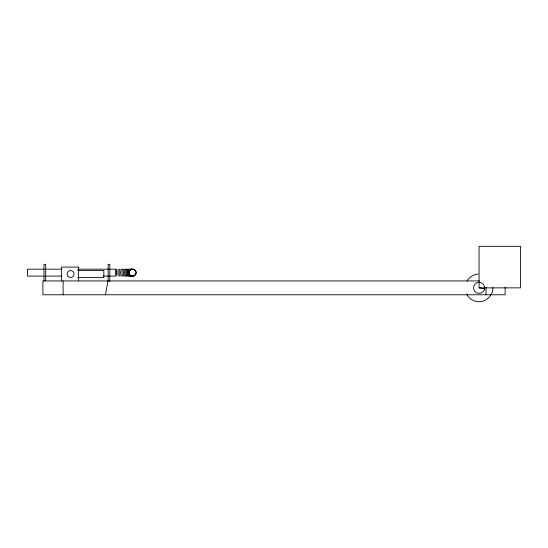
<?xml version="1.0" encoding="UTF-8"?>
<svg xmlns="http://www.w3.org/2000/svg" width="548" height="548" viewBox="0 0 548 548"><rect width="100%" height="100%" fill="white"/><g stroke="black" fill="none" stroke-linecap="round" stroke-linejoin="round"><path stroke-width="0.82" d="M116.018 269.63L116.018 275.075M484.411 289.296L484.603 287.864A5.542 5.542 0 0 0 476.294 283.063A5.542 5.542 0 0 0 476.294 292.659A5.542 5.542 0 0 0 484.603 287.864M105.483 294.783L107.97 280.939M117.978 275.973L117.978 269.287M134.459 275.075L134.739 274.692M129.636 270.897L130.184 270.185A3.459 3.459 0 0 1 135.075 270.185L135.63 270.897A3.439 3.404 -90 0 1 135.63 274.363L135.075 275.075A3.459 3.459 0 0 1 130.184 275.075L129.636 274.363A3.459 3.459 0 0 1 129.629 270.897A3.439 3.404 -90 0 0 129.636 274.363M44.018 269.171L27.4 269.171L27.4 276.089L44.018 276.089M45.676 269.171L61.78 269.171M77.878 269.171L116.018 269.171L116.018 276.089L103.305 276.089M77.706 270.554L103.832 270.554L103.832 277.48L77.706 277.48M45.676 276.089L61.78 276.089M479.466 280.939L42.908 280.939L42.908 294.783L505.126 294.783L505.126 287.453M479.062 287.864L520.6 287.864L520.6 246.319L479.062 246.319L479.062 287.864L484.507 288.577M134.459 270.185L134.739 270.568M485.987 287.453L485.987 294.783M109.799 281.439L109.799 264.321L108.134 264.321L108.134 280.939M78.624 280.939L78.624 267.095L61.41 267.095L61.41 280.939M63.109 280.939L63.109 294.783M45.676 280.939L45.676 264.321L44.018 264.321L44.018 280.939M492.905 287.673A13.844 13.844 0 0 1 491.481 293.981L489.474 296.989A13.844 13.844 0 0 1 466.807 294.31M466.978 281.103A13.844 13.844 0 0 1 478.157 274.048M130.102 269.287A3.473 2.699 90 0 0 127.492 270.185L127.068 270.897A3.459 2.692 -90 0 0 127.068 274.363L127.492 275.075A3.473 2.699 -90 0 0 130.102 275.973M131.267 275.973A3.473 2.939 90 0 1 128.431 275.075L127.965 274.363A3.459 2.925 -90 0 1 127.965 270.897L128.431 270.185A3.473 2.939 90 0 1 131.267 269.267M123.793 269.287A3.473 1.411 90 0 0 122.43 270.185L122.204 270.897A3.473 1.411 -90 0 0 122.204 274.356L122.43 275.075A3.473 1.411 -90 0 0 123.793 275.973M125.574 275.973A3.473 1.781 -90 0 1 123.862 275.075L123.574 274.363A3.459 1.767 90 0 1 123.574 270.897L123.862 270.185A3.473 1.781 -90 0 1 125.574 269.267M119.964 275.973A3.473 0.63 -90 0 1 119.354 275.075L119.252 274.363A3.473 0.63 -90 0 1 119.252 270.883L119.354 270.185A3.473 0.63 90 0 1 119.964 269.287M121.916 275.973A3.473 1.034 -90 0 1 120.923 275.075L120.759 274.363A3.459 1.028 -90 0 1 120.759 270.897L120.923 270.185A3.473 1.034 -90 0 1 121.916 269.267M127.232 275.973A3.473 2.117 90 0 1 125.191 275.075L124.855 274.363A3.473 2.117 -90 0 1 124.855 270.904L125.191 270.185A3.473 2.117 -90 0 1 127.232 269.287M132.232 275.973A3.473 3.137 -90 0 1 129.205 275.075L128.705 274.363A3.473 3.137 -90 0 1 128.705 270.883L129.205 270.185A3.473 3.137 -90 0 1 132.232 269.267M132.986 269.287A3.473 3.288 -90 0 0 129.808 270.185L129.287 270.897A3.473 3.288 -90 0 0 129.287 274.377L129.808 275.075A3.473 3.288 -90 0 0 132.986 275.993M130.184 270.185A3.507 3.48 -90 0 1 135.075 270.185M135.075 275.178A3.507 3.48 -90 0 1 130.184 275.178M135.63 270.897A3.459 3.459 0 0 1 135.63 274.363M128.753 269.287A3.473 2.425 -90 0 0 126.41 270.185L126.026 270.897A3.459 2.418 90 0 0 126.026 274.363L126.41 275.075A3.473 2.425 -90 0 0 128.753 275.993M68.151 276.459A3.459 3.459 0 0 0 73.946 274.911A3.459 3.459 0 0 0 69.706 270.671A3.459 3.459 0 0 0 68.151 276.459"/></g></svg>
